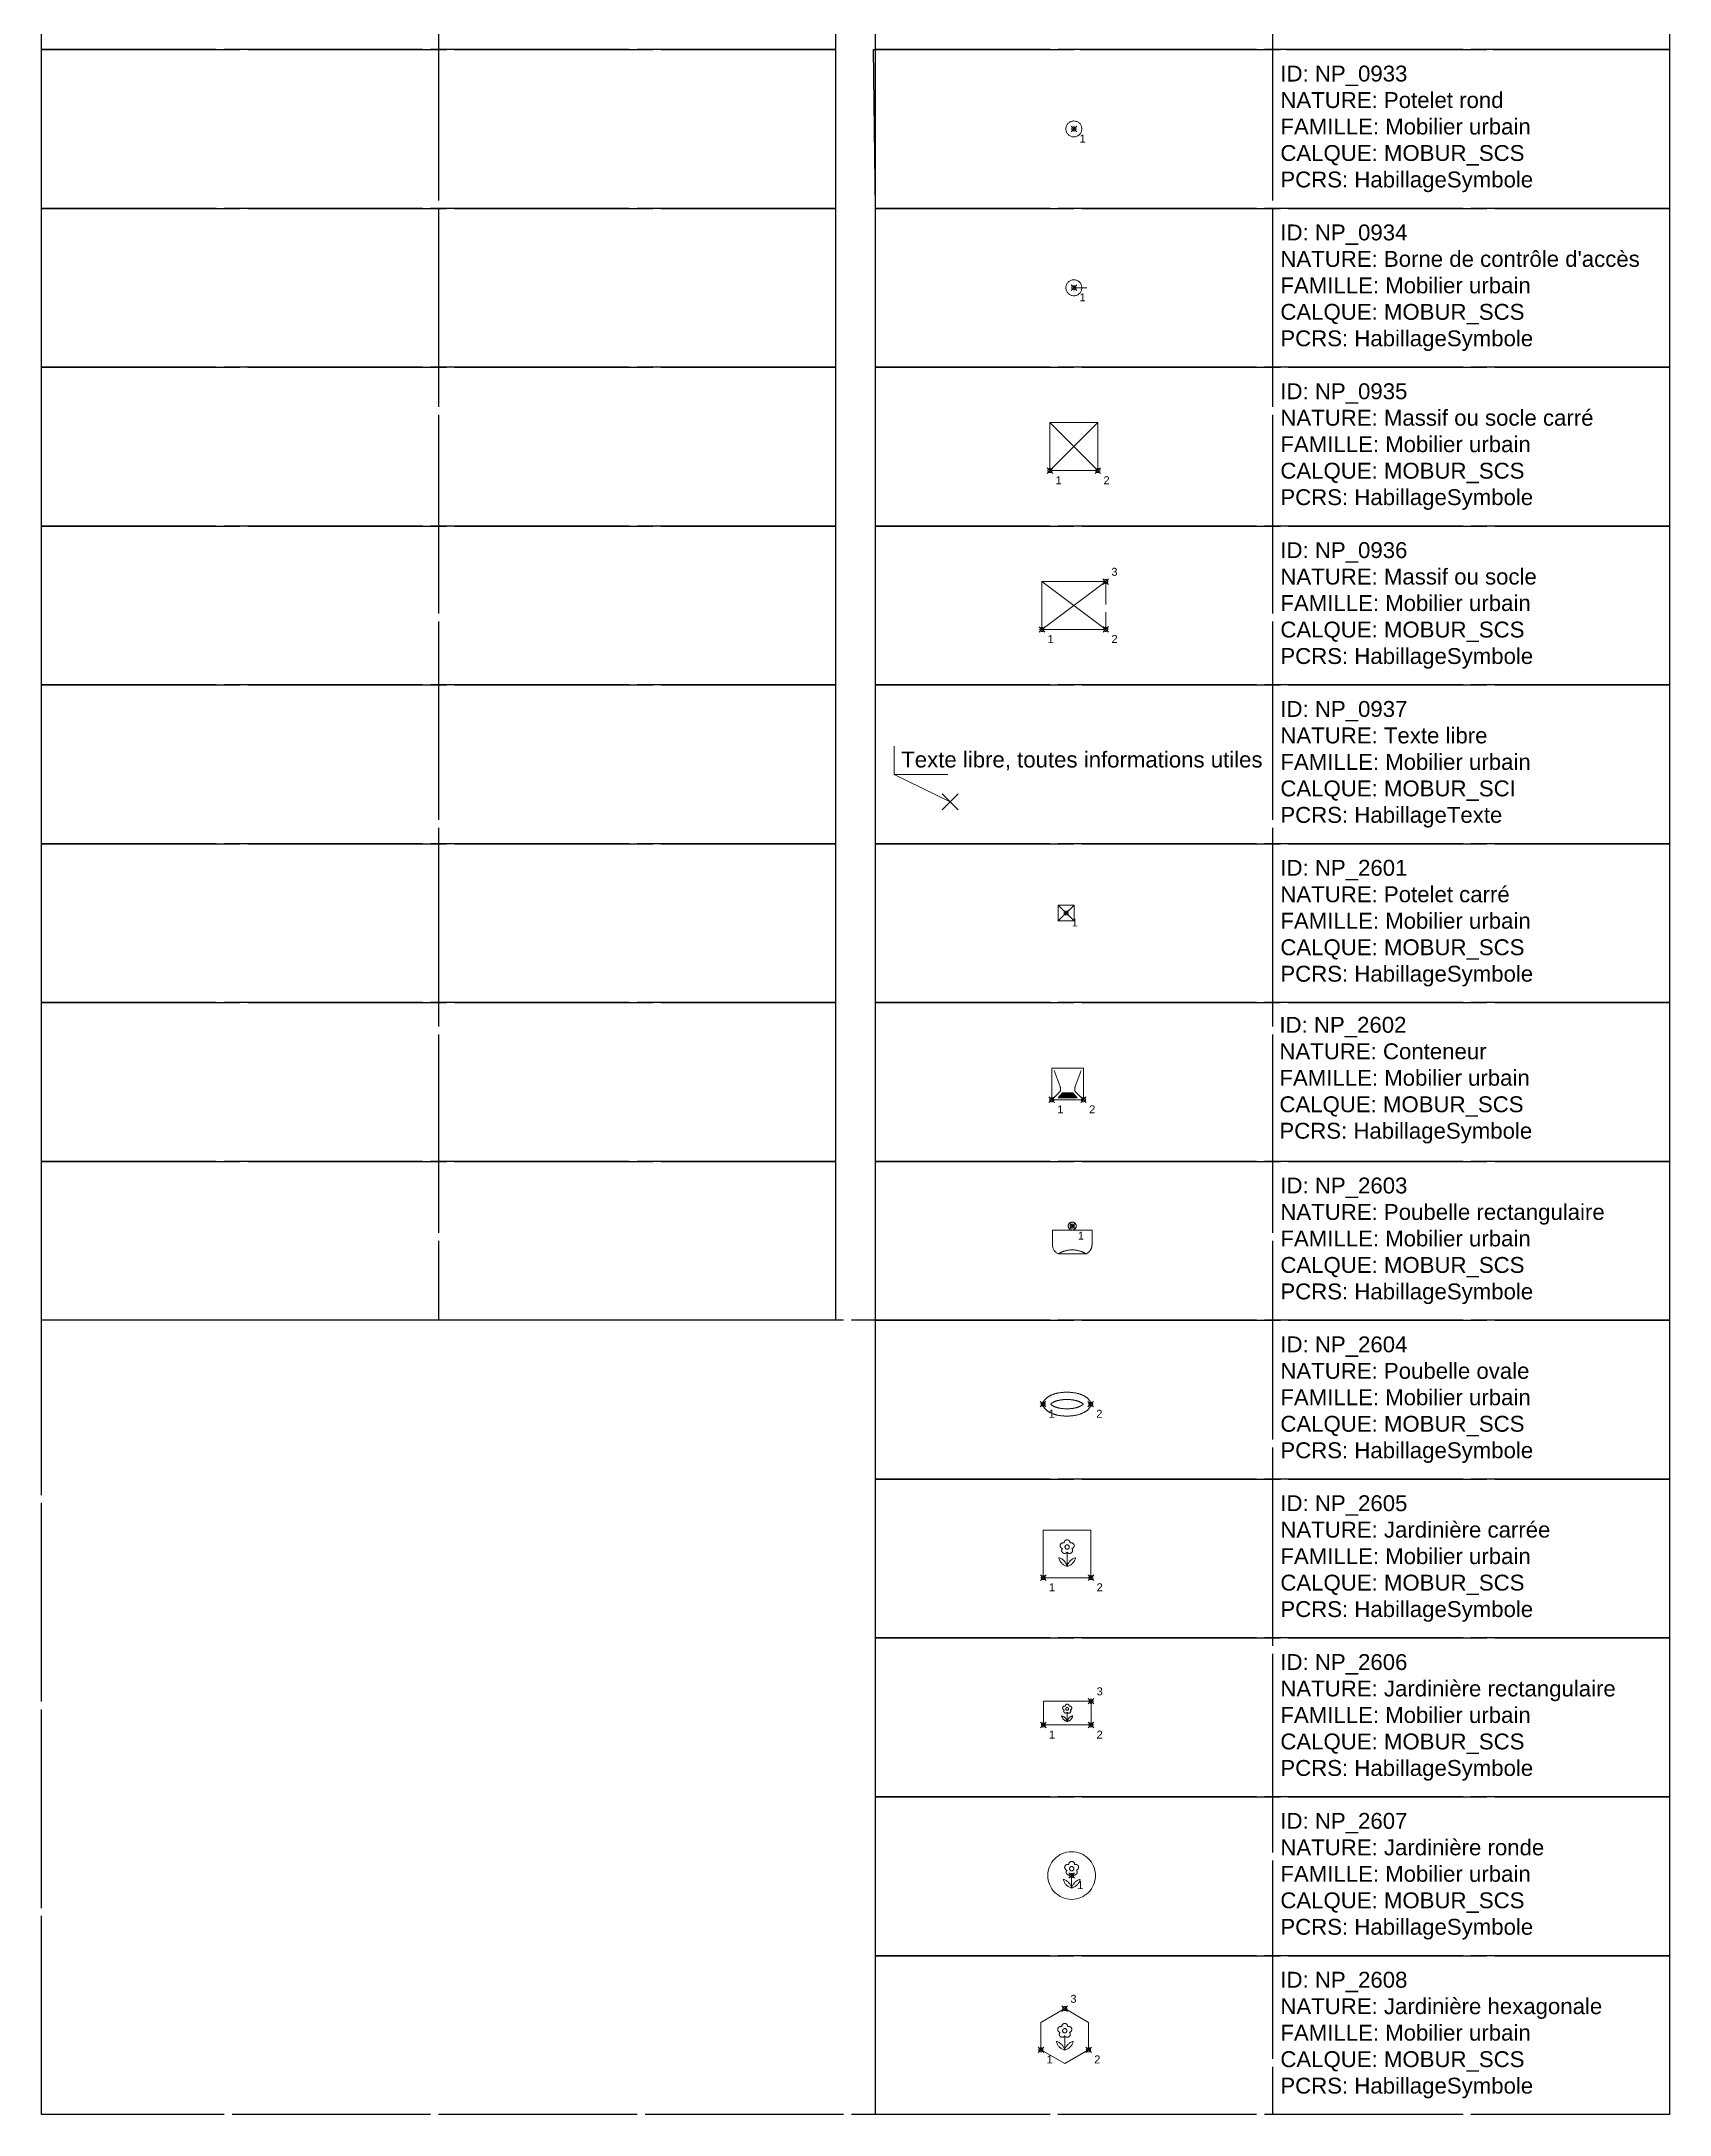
# Model space of a CAD drawing. Header units: metres. Extents: x 3067 to 3319, y 1703 to 1914.
# Drawn here: x 3109.05 to 3129.55, y 1749.87 to 1775.97 of the extents above; entities that cross this region are included whole.
import ezdxf

# ---------------------------------------------------------------- set-up
doc = ezdxf.new("R2010")
doc.units = ezdxf.units.M
doc.header["$PDMODE"] = 3
doc.header["$PDSIZE"] = 0.1
doc.linetypes.add('Socle_Continu', pattern=[2.5, 2.5, 0])
doc.linetypes.add('Topo_Continu', pattern=[2.5, 2.5, 0])
doc.layers.get('0').update_dxf_attribs({"lineweight": 30})
for name, color, linetype, lineweight in [('1', 7, 'Socle_Continu', 30), ('3_sens et nbr de points', 7, 'Socle_Continu', 5), ('MOBUR_SCI', 251, 'Socle_Continu', 13), ('MOBUR_SCS', 251, 'Socle_Continu', 13)]:
    doc.layers.add(name, color=color, linetype=linetype, lineweight=lineweight)
doc.styles.get("Standard").update_dxf_attribs({"font": 'arial.ttf'})

# ---------------------------------------------------------------- blocks, each defined once
blk = doc.blocks.new('*U59')
at = {"layer": 'MOBUR_SCI', "linetype": 'Socle_Continu'}
blk.add_line((-0.705, 0.344), (0, 0), dxfattribs=at)
at = {"layer": 'MOBUR_SCI', "linetype": 'Socle_Continu', "flags": 128}
blk.add_lwpolyline([(-0.032, 0.344), (-0.705, 0.344), (-0.705, 0.701)], dxfattribs=at)
at = {"layer": 'MOBUR_SCI', "linetype": 'Socle_Continu'}
blk.add_point((0, 0), dxfattribs=at)
blk.add_attdef('TXT', (-0.617, 0.432), '', height=0.2, dxfattribs=at)
at = {"layer": 'MOBUR_SCI', "linetype": 'Socle_Continu', "flags": 9}
for tag, p in [('ID', (2.243, 0.041)), ('NATURE', (2.243, -0.28)), ('FAMILLE', (2.243, -0.602)), ('CALQUE', (2.243, -0.923)), ('PCRS', (2.243, -1.244))]:
    blk.add_attdef(tag, p, '', height=0.2, dxfattribs=at)
blk = doc.blocks.new('NP_0933')
at = {"layer": 'MOBUR_SCS', "linetype": 'Socle_Continu'}
blk.add_circle((0, 0), 0.1, dxfattribs=at)
at = {"layer": 'MOBUR_SCS', "linetype": 'Socle_Continu', "flags": 9}
for tag, p in [('ID', (0.75, 0.466)), ('NATURE', (0.75, 0.144)), ('FAMILLE', (0.75, -0.177)), ('CALQUE', (0.75, -0.498)), ('PCRS', (0.75, -0.82))]:
    blk.add_attdef(tag, p, '', height=0.2, dxfattribs=at)
blk = doc.blocks.new('NP_0934')
at = {"layer": 'MOBUR_SCS', "linetype": 'Socle_Continu'}
blk.add_line((0, 0), (0.162, 0), dxfattribs=at)
blk.add_circle((0, 0), 0.1, dxfattribs=at)
at = {"layer": 'MOBUR_SCS', "linetype": 'Socle_Continu', "flags": 9}
for tag, p in [('ID', (0.779, 0.563)), ('NATURE', (0.779, 0.242)), ('FAMILLE', (0.779, -0.08)), ('CALQUE', (0.779, -0.401)), ('PCRS', (0.779, -0.722))]:
    blk.add_attdef(tag, p, '', height=0.2, dxfattribs=at)
blk = doc.blocks.new('NP_0935')
at = {"layer": 'MOBUR_SCS', "linetype": 'Socle_Continu'}
for p, q in [((0, 0), (0.604, 0.604)), ((0, 0.604), (0.604, 0))]:
    blk.add_line(p, q, dxfattribs=at)
at = {"layer": 'MOBUR_SCS', "linetype": 'Socle_Continu', "flags": 128}
blk.add_lwpolyline([(0, 0), (0, 0.604), (0.604, 0.604), (0.604, 0)], close=True, dxfattribs=at)
at = {"layer": 'MOBUR_SCS', "linetype": 'Socle_Continu', "flags": 9}
for tag, p in [('ID', (1.127, 0.841)), ('NATURE', (1.127, 0.519)), ('FAMILLE', (1.127, 0.198)), ('CALQUE', (1.127, -0.123)), ('PCRS', (1.127, -0.445))]:
    blk.add_attdef(tag, p, '', height=0.2, dxfattribs=at)
blk = doc.blocks.new('NP_0936')
at = {"layer": 'MOBUR_SCS', "linetype": 'Socle_Continu'}
for p, q in [((0, 0), (0.804, 0.604)), ((0, 0.604), (0.804, 0))]:
    blk.add_line(p, q, dxfattribs=at)
at = {"layer": 'MOBUR_SCS', "linetype": 'Socle_Continu', "flags": 128}
blk.add_lwpolyline([(0.804, 0), (0, 0), (0, 0.604), (0.804, 0.604)], close=True, dxfattribs=at)
at = {"layer": 'MOBUR_SCS', "linetype": 'Socle_Continu', "flags": 9}
for tag, p in [('ID', (1.232, 0.847)), ('NATURE', (1.232, 0.525)), ('FAMILLE', (1.232, 0.204)), ('CALQUE', (1.232, -0.117)), ('PCRS', (1.232, -0.438))]:
    blk.add_attdef(tag, p, '', height=0.2, dxfattribs=at)
blk = doc.blocks.new('NP_2601')
at = {"layer": 'MOBUR_SCS', "linetype": 'Topo_Continu'}
for p, q in [((-0.1, 0.1), (0.1, -0.1)), ((0.1, 0.1), (-0.1, -0.1))]:
    blk.add_line(p, q, dxfattribs=at)
blk.add_lwpolyline([(-0.1, 0.1), (0.1, 0.1), (0.1, -0.1), (-0.1, -0.1)], close=True, dxfattribs=at)
for tag, p, flags in [('ID', (0.587, 0.389), 9), ('NATURE', (0.587, 0.068), 9), ('FAMILLE', (0.587, -0.253), 9), ('CALQUE', (0.587, -0.574), 9), ('HAUTEUR', (0.587, -0.896), 1)]:
    blk.add_attdef(tag, p, '', height=0.2, dxfattribs=dict(at, flags=flags))
at = {"layer": 'MOBUR_SCS', "linetype": 'Socle_Continu', "flags": 9}
blk.add_attdef('PCRS', (0.587, -1.217), '', height=0.2, dxfattribs=at)
blk = doc.blocks.new('NP_2603')
at = {"layer": 'MOBUR_SCS', "linetype": 'Socle_Continu'}
blk.add_lwpolyline([(-0.25, -0.225, 0.291201), (-0.175, -0.35), (0.175, -0.35, 0.080612), (0.21, -0.325, 0.098491), (0.24, -0.281, 0.098491), (0.25, -0.229, 0.006578), (0.25, -0.225), (0.25, -0.05), (-0.25, -0.05), (-0.25, -0.225)], format="xyb", dxfattribs=at)
at = {"layer": 'MOBUR_SCS', "linetype": 'Socle_Continu', "extrusion": (0, 0, -1)}
blk.add_lwpolyline([(0.175, -0.35, 0.040998), (0.127, -0.325, 0.098491), (0, -0.3, 0.098491), (-0.127, -0.325, 0.040998), (-0.175, -0.35, 0.098491)], format="xyb", dxfattribs=at)
at = {"layer": 'MOBUR_SCS', "linetype": 'Socle_Continu'}
blk.add_circle((0, 0), 0.05, dxfattribs=at)
at = {"layer": 'MOBUR_SCS', "linetype": 'Socle_Continu', "flags": 9}
for tag, p in [('ID', (0.802, 0.184)), ('NATURE', (0.802, -0.137)), ('FAMILLE', (0.802, -0.458)), ('CALQUE', (0.802, -0.78)), ('PCRS', (0.802, -1.101))]:
    blk.add_attdef(tag, p, '', height=0.2, dxfattribs=at)
blk = doc.blocks.new('NP_2604')
at = {"layer": 'MOBUR_SCS', "linetype": 'Topo_Continu'}
for points in [[(0, 0, 0.174705), (0.018, -0.051, 0.104203), (0.088, -0.106, 0.064948), (0.179, -0.138, 0.051099), (0.3, -0.15, 0.051099), (0.421, -0.138, 0.064948), (0.512, -0.106, 0.104203), (0.582, -0.051, 0.174705), (0.6, 0, 0.174705), (0.582, 0.051, 0.104203), (0.512, 0.106, 0.064948), (0.421, 0.138, 0.051099), (0.3, 0.15, 0.051099), (0.179, 0.138, 0.064948), (0.088, 0.106, 0.104203), (0.018, 0.051, 0.174705)], [(0.095, 0, 0.083919), (0.129, -0.024, 0.064948), (0.197, -0.048, 0.051099), (0.3, -0.059, 0.051099), (0.403, -0.048, 0.064948), (0.471, -0.024, 0.083918), (0.505, 0, 0.083918), (0.471, 0.024, 0.064948), (0.403, 0.048, 0.051099), (0.3, 0.059, 0.051099), (0.197, 0.048, 0.064948), (0.129, 0.024, 0.083918)]]:
    blk.add_lwpolyline(points, format="xyb", close=True, dxfattribs=at)
at = {"layer": 'MOBUR_SCS', "linetype": 'Topo_Continu', "flags": 9}
for tag, p in [('ID', (1.135, 0.463)), ('NATURE', (1.135, 0.142)), ('FAMILLE', (1.135, -0.18)), ('CALQUE', (1.135, -0.501))]:
    blk.add_attdef(tag, p, '', height=0.2, dxfattribs=at)
at = {"layer": 'MOBUR_SCS', "linetype": 'Socle_Continu', "flags": 9}
blk.add_attdef('PCRS', (1.135, -0.822), '', height=0.2, dxfattribs=at)
blk = doc.blocks.new('NP_2605')
at = {"layer": 'MOBUR_SCS', "linetype": 'Topo_Continu'}
blk.add_lwpolyline([(0, 0), (0.6, 0), (0.6, 0.6), (0, 0.6)], close=True, dxfattribs=at)
at = {"layer": 'MOBUR_SCS', "linetype": 'Socle_Continu', "flags": 128}
blk.add_lwpolyline([(0.3, 0.323, 1.082498), (0.36, 0.367, 1.082498), (0.337, 0.437, 1.082498), (0.263, 0.437, 1.082498), (0.24, 0.367, 1.082498), (0.3, 0.323), (0.3, 0.142)], format="xyb", dxfattribs=at)
for points in [[(0.194, 0.252, 0.278028), (0.3, 0.142, 0.278028)], [(0.3, 0.142, 0.278028), (0.407, 0.252, 0.278028)]]:
    blk.add_lwpolyline(points, format="xyb", close=True, dxfattribs=at)
at = {"layer": 'MOBUR_SCS', "linetype": 'Socle_Continu'}
blk.add_circle((0.3, 0.386), 0.027, dxfattribs=at)
at = {"layer": 'MOBUR_SCS', "linetype": 'Topo_Continu', "flags": 9}
for tag, p in [('ID', (1.421, 0.477)), ('NATURE', (1.421, 0.155)), ('FAMILLE', (1.421, -0.166)), ('CALQUE', (1.421, -0.487))]:
    blk.add_attdef(tag, p, '', height=0.2, dxfattribs=at)
at = {"layer": 'MOBUR_SCS', "linetype": 'Socle_Continu', "flags": 9}
blk.add_attdef('PCRS', (1.421, -0.808), '', height=0.2, dxfattribs=at)
blk = doc.blocks.new('NP_2606')
at = {"layer": 'MOBUR_SCS', "linetype": 'Topo_Continu'}
blk.add_lwpolyline([(0, 0), (0.6, 0), (0.6, 0.3), (0, 0.3)], close=True, dxfattribs=at)
at = {"layer": 'MOBUR_SCS', "linetype": 'Socle_Continu', "flags": 128}
blk.add_lwpolyline([(0.3, 0.161, 1.082498), (0.339, 0.189, 1.082498), (0.324, 0.235, 1.082498), (0.276, 0.235, 1.082498), (0.261, 0.189, 1.082498), (0.3, 0.161), (0.3, 0.043)], format="xyb", dxfattribs=at)
for points in [[(0.23, 0.115, 0.278028), (0.3, 0.043, 0.278028)], [(0.3, 0.043, 0.278028), (0.37, 0.115, 0.278028)]]:
    blk.add_lwpolyline(points, format="xyb", close=True, dxfattribs=at)
at = {"layer": 'MOBUR_SCS', "linetype": 'Socle_Continu'}
blk.add_circle((0.3, 0.202), 0.0177, dxfattribs=at)
at = {"layer": 'MOBUR_SCS', "linetype": 'Topo_Continu', "flags": 9}
for tag, p in [('ID', (1.452, 0.408)), ('NATURE', (1.452, 0.087)), ('FAMILLE', (1.452, -0.234)), ('CALQUE', (1.452, -0.556))]:
    blk.add_attdef(tag, p, '', height=0.2, dxfattribs=at)
at = {"layer": 'MOBUR_SCS', "linetype": 'Socle_Continu', "flags": 9}
blk.add_attdef('PCRS', (1.452, -0.877), '', height=0.2, dxfattribs=at)
blk = doc.blocks.new('NP_2607')
at = {"layer": 'MOBUR_SCS', "linetype": 'Socle_Continu', "flags": 128}
blk.add_lwpolyline([(0, 0.023, 1.082498), (0.06, 0.067, 1.082498), (0.037, 0.137, 1.082498), (-0.037, 0.137, 1.082498), (-0.06, 0.067, 1.082498), (0, 0.023), (0, -0.158)], format="xyb", dxfattribs=at)
for points in [[(-0.106, -0.048, 0.278028), (0, -0.158, 0.278028)], [(0, -0.158, 0.278028), (0.107, -0.048, 0.278028)]]:
    blk.add_lwpolyline(points, format="xyb", close=True, dxfattribs=at)
at = {"layer": 'MOBUR_SCS', "linetype": 'Topo_Continu'}
blk.add_circle((0, 0), 0.3, dxfattribs=at)
at = {"layer": 'MOBUR_SCS', "linetype": 'Socle_Continu'}
blk.add_circle((0, 0.086), 0.027, dxfattribs=at)
at = {"layer": 'MOBUR_SCS', "linetype": 'Topo_Continu', "flags": 9}
for tag, p in [('ID', (1.099, 0.147)), ('NATURE', (1.099, -0.175)), ('FAMILLE', (1.099, -0.496)), ('CALQUE', (1.099, -0.817))]:
    blk.add_attdef(tag, p, '', height=0.2, dxfattribs=at)
at = {"layer": 'MOBUR_SCS', "linetype": 'Socle_Continu', "flags": 9}
blk.add_attdef('PCRS', (1.099, -1.138), '', height=0.2, dxfattribs=at)
blk = doc.blocks.new('NP_2608')
at = {"layer": 'MOBUR_SCS', "linetype": 'Socle_Continu', "flags": 128}
blk.add_lwpolyline([(0.6, 0.346), (0.3, 0.52), (0, 0.346), (0, 0), (0.3, -0.173), (0.6, 0)], close=True, dxfattribs=at)
blk.add_lwpolyline([(0.3, 0.177, 1.082498), (0.36, 0.221, 1.082498), (0.337, 0.292, 1.082498), (0.263, 0.292, 1.082498), (0.24, 0.221, 1.082498), (0.3, 0.177), (0.3, -0.003)], format="xyb", dxfattribs=at)
for points in [[(0.194, 0.107, 0.278028), (0.3, -0.003, 0.278028)], [(0.3, -0.003, 0.278028), (0.407, 0.107, 0.278028)]]:
    blk.add_lwpolyline(points, format="xyb", close=True, dxfattribs=at)
at = {"layer": 'MOBUR_SCS', "linetype": 'Socle_Continu'}
blk.add_circle((0.3, 0.241), 0.027, dxfattribs=at)
at = {"layer": 'MOBUR_SCS', "linetype": 'Socle_Continu', "flags": 9}
for tag, p in [('ID', (1.425, 0.198)), ('NATURE', (1.425, -0.124)), ('FAMILLE', (1.425, -0.445)), ('CALQUE', (1.425, -0.766)), ('PCRS', (1.425, -1.088))]:
    blk.add_attdef(tag, p, '', height=0.2, dxfattribs=at)
blk = doc.blocks.new('NP_2602')
at = {"layer": 'MOBUR_SCS', "linetype": 'Socle_Continu'}
h = blk.add_hatch(color=256, dxfattribs=at)
h.dxf.hatch_style = 1
h.paths.add_polyline_path([(0.2, 0.023), (0.319, 0.023), (0.265, 0.086), (0.2, 0.086), (0.135, 0.086), (0.081, 0.023)])
blk.add_lwpolyline([(0, 0.4), (0.4, 0.4), (0.4, 0), (0, 0)], close=True, dxfattribs=at)
at = {"layer": 'MOBUR_SCS', "linetype": 'Socle_Continu', "flags": 128}
for points in [[(0.031, 0.37), (0.105, 0.168, -0.17928), (0.105, 0.103), (0.031, 0.027)], [(0.369, 0.37), (0.295, 0.168, 0.17928), (0.295, 0.103), (0.369, 0.027)]]:
    blk.add_lwpolyline(points, format="xyb", dxfattribs=at)
blk.add_lwpolyline([(0.2, 0.023), (0.081, 0.023), (0.135, 0.086), (0.2, 0.086), (0.265, 0.086), (0.319, 0.023)], close=True, dxfattribs=at)
at = {"layer": 'MOBUR_SCS', "linetype": 'Socle_Continu', "flags": 9}
for tag, p in [('ID', (0.895, 0.707)), ('NATURE', (0.895, 0.386)), ('FAMILLE', (0.895, 0.064)), ('CALQUE', (0.895, -0.257)), ('PCRS', (0.895, -0.578))]:
    blk.add_attdef(tag, p, '', height=0.2, dxfattribs=at)

msp = doc.modelspace()

# ---------------------------------------------------------------- linework, layer by layer
at = {"linetype": 'Socle_Continu'}
for p, q in [((3114.049, 1799.866), (3114.049, 1759.866)), ((3124.549, 1799.866), (3124.549, 1749.866))]:
    msp.add_line(p, q, dxfattribs=at)
for points in [[(3109.049, 1777.866), (3119.049, 1777.866), (3119.049, 1775.866), (3109.049, 1775.866)], [(3119.549, 1777.866), (3129.549, 1777.866), (3129.549, 1775.866), (3119.549, 1775.866)], [(3109.049, 1775.866), (3119.049, 1775.866), (3119.049, 1773.866), (3109.049, 1773.866)], [(3119.526, 1775.866), (3129.549, 1775.866), (3129.549, 1773.866), (3119.549, 1773.866)], [(3119.549, 1775.866), (3129.549, 1775.866), (3129.549, 1773.866), (3119.549, 1773.866)], [(3109.049, 1773.866), (3119.049, 1773.866), (3119.049, 1771.866), (3109.049, 1771.866)], [(3119.549, 1773.866), (3129.549, 1773.866), (3129.549, 1771.866), (3119.549, 1771.866)], [(3109.049, 1771.866), (3119.049, 1771.866), (3119.049, 1769.866), (3109.049, 1769.866)], [(3119.549, 1771.866), (3129.549, 1771.866), (3129.549, 1769.866), (3119.549, 1769.866)], [(3109.049, 1769.866), (3119.049, 1769.866), (3119.049, 1767.866), (3109.049, 1767.866)], [(3119.549, 1769.866), (3129.549, 1769.866), (3129.549, 1767.866), (3119.549, 1767.866)], [(3109.049, 1767.866), (3119.049, 1767.866), (3119.049, 1765.866), (3109.049, 1765.866)], [(3119.549, 1767.866), (3129.549, 1767.866), (3129.549, 1765.866), (3119.549, 1765.866)], [(3109.049, 1765.866), (3119.049, 1765.866), (3119.049, 1763.866), (3109.049, 1763.866)], [(3119.549, 1765.866), (3129.549, 1765.866), (3129.549, 1763.866), (3119.549, 1763.866)], [(3109.049, 1763.866), (3119.049, 1763.866), (3119.049, 1761.866), (3109.049, 1761.866)], [(3119.549, 1763.866), (3129.549, 1763.866), (3129.549, 1761.866), (3119.549, 1761.866)], [(3109.049, 1761.866), (3119.049, 1761.866), (3119.049, 1759.866), (3109.049, 1759.866)], [(3119.549, 1761.866), (3129.549, 1761.866), (3129.549, 1759.866), (3119.549, 1759.866)], [(3119.549, 1759.866), (3129.549, 1759.866), (3129.549, 1757.866), (3119.549, 1757.866)], [(3119.549, 1757.866), (3129.549, 1757.866), (3129.549, 1755.866), (3119.549, 1755.866)], [(3119.549, 1755.866), (3129.549, 1755.866), (3129.549, 1753.866), (3119.549, 1753.866)], [(3119.549, 1753.866), (3129.549, 1753.866), (3129.549, 1751.866), (3119.549, 1751.866)], [(3119.549, 1751.866), (3129.549, 1751.866), (3129.549, 1749.866), (3119.549, 1749.866)]]:
    msp.add_lwpolyline(points, close=True, dxfattribs=at)
at = {"layer": '1', "color": 251, "linetype": 'Socle_Continu'}
for points in [[(3109.049, 1802.56), (3129.549, 1802.56), (3129.549, 1749.866), (3109.049, 1749.866)], [(3109.049, 1802.56), (3129.549, 1802.56), (3129.549, 1759.866), (3109.049, 1759.866)]]:
    msp.add_lwpolyline(points, close=True, dxfattribs=at)
at = {"layer": '3_sens et nbr de points', "linetype": 'Socle_Continu'}
for p, q in [((3122.014, 1774.901), (3122.085, 1774.83)), ((3122.014, 1774.901), (3122.085, 1774.83)), ((3122.014, 1774.83), (3122.085, 1774.901)), ((3122.014, 1772.901), (3122.085, 1772.83)), ((3122.014, 1772.901), (3122.085, 1772.83)), ((3122.014, 1772.83), (3122.085, 1772.901)), ((3121.712, 1770.599), (3121.783, 1770.529)), ((3121.712, 1770.599), (3121.783, 1770.529)), ((3121.712, 1770.529), (3121.783, 1770.599)), ((3122.316, 1770.599), (3122.386, 1770.529)), ((3122.316, 1770.529), (3122.386, 1770.599)), ((3122.415, 1769.203), (3122.486, 1769.132)), ((3122.415, 1769.203), (3122.486, 1769.132)), ((3122.415, 1769.132), (3122.486, 1769.203)), ((3121.612, 1768.599), (3121.683, 1768.529)), ((3121.612, 1768.599), (3121.683, 1768.529)), ((3121.612, 1768.529), (3121.683, 1768.599)), ((3122.416, 1768.6), (3122.486, 1768.529)), ((3122.416, 1768.529), (3122.486, 1768.6)), ((3121.915, 1765.03), (3121.986, 1764.959)), ((3121.915, 1765.03), (3121.986, 1764.959)), ((3121.915, 1764.959), (3121.986, 1765.03)), ((3121.735, 1762.678), (3121.805, 1762.607)), ((3121.735, 1762.678), (3121.805, 1762.607)), ((3121.735, 1762.607), (3121.805, 1762.678)), ((3122.135, 1762.678), (3122.205, 1762.607)), ((3122.135, 1762.607), (3122.205, 1762.678)), ((3121.993, 1761.087), (3122.064, 1761.017)), ((3121.993, 1761.087), (3122.064, 1761.017)), ((3121.993, 1761.017), (3122.064, 1761.087)), ((3121.625, 1758.845), (3121.696, 1758.775)), ((3121.625, 1758.845), (3121.696, 1758.775)), ((3121.625, 1758.775), (3121.696, 1758.845)), ((3122.225, 1758.845), (3122.296, 1758.775)), ((3122.225, 1758.775), (3122.296, 1758.845)), ((3121.629, 1756.66), (3121.699, 1756.59)), ((3121.629, 1756.66), (3121.699, 1756.59)), ((3121.629, 1756.59), (3121.699, 1756.66)), ((3122.229, 1756.66), (3122.299, 1756.59)), ((3122.229, 1756.59), (3122.299, 1756.66)), ((3122.229, 1755.106), (3122.3, 1755.036)), ((3122.229, 1755.106), (3122.3, 1755.036)), ((3122.229, 1755.036), (3122.3, 1755.106)), ((3121.629, 1754.806), (3121.7, 1754.736)), ((3121.629, 1754.806), (3121.7, 1754.736)), ((3121.629, 1754.736), (3121.7, 1754.806)), ((3122.229, 1754.806), (3122.3, 1754.736)), ((3122.229, 1754.736), (3122.3, 1754.806)), ((3121.986, 1752.911), (3122.057, 1752.84)), ((3121.986, 1752.911), (3122.057, 1752.84)), ((3121.986, 1752.84), (3122.057, 1752.911)), ((3121.899, 1751.235), (3121.97, 1751.165)), ((3121.899, 1751.235), (3121.97, 1751.165)), ((3121.899, 1751.165), (3121.97, 1751.235)), ((3121.599, 1750.716), (3121.67, 1750.645)), ((3121.599, 1750.716), (3121.67, 1750.645)), ((3121.599, 1750.645), (3121.67, 1750.716)), ((3122.199, 1750.716), (3122.27, 1750.645)), ((3122.199, 1750.645), (3122.27, 1750.716))]:
    msp.add_line(p, q, dxfattribs=at)
for centre in [(3122.049, 1774.866), (3122.049, 1772.866), (3121.747, 1770.564), (3122.351, 1770.564), (3122.45, 1769.168), (3121.647, 1768.564), (3122.451, 1768.565), (3121.951, 1764.994), (3121.77, 1762.642), (3122.17, 1762.642), (3122.028, 1761.052), (3121.661, 1758.81), (3122.261, 1758.81), (3121.664, 1756.625), (3122.264, 1756.625), (3122.265, 1755.071), (3121.665, 1754.771), (3122.265, 1754.771), (3122.021, 1752.875), (3121.934, 1751.2), (3121.634, 1750.68), (3122.234, 1750.68)]:
    msp.add_circle(centre, 0.025, dxfattribs=at)

# ---------------------------------------------------------------- block references
at = {"layer": 'MOBUR_SCI', "linetype": 'Socle_Continu'}
msp.add_blockref('*U59', (3120.492, 1766.394), dxfattribs=at).add_auto_attribs({'TXT': 'Texte libre, toutes informations utiles'})
at = {"layer": 'MOBUR_SCS', "linetype": 'Socle_Continu'}
for name, p in [('NP_0933', (3122.049, 1774.866)), ('NP_0934', (3122.049, 1772.866)), ('NP_0935', (3121.747, 1770.564)), ('NP_0936', (3121.647, 1768.564)), ('NP_2601', (3121.951, 1764.994)), ('NP_2602', (3121.77, 1762.642)), ('NP_2603', (3122.028, 1761.052)), ('NP_2604', (3121.661, 1758.81)), ('NP_2605', (3121.664, 1756.625)), ('NP_2606', (3121.665, 1754.771)), ('NP_2607', (3122.021, 1752.875)), ('NP_2608', (3121.634, 1750.68))]:
    msp.add_blockref(name, p, dxfattribs=at)

# ---------------------------------------------------------------- texts
at = {"linetype": 'Socle_Continu', "char_height": 0.2, "width": 4.9, "attachment_point": 4}
for s, insert in [('ID: NP_0933\\PNATURE: Potelet rond\\PFAMILLE: Mobilier urbain\\PCALQUE: MOBUR_SCS\\PPCRS: HabillageSymbole', (3124.649, 1774.866)), ("ID: NP_0934\\PNATURE: Borne de contrôle d'accès\\PFAMILLE: Mobilier urbain\\PCALQUE: MOBUR_SCS\\PPCRS: HabillageSymbole", (3124.649, 1772.866)), ('ID: NP_0935\\PNATURE: Massif ou socle carré\\PFAMILLE: Mobilier urbain\\PCALQUE: MOBUR_SCS\\PPCRS: HabillageSymbole', (3124.649, 1770.866)), ('ID: NP_0936\\PNATURE: Massif ou socle\\PFAMILLE: Mobilier urbain\\PCALQUE: MOBUR_SCS\\PPCRS: HabillageSymbole', (3124.649, 1768.866)), ('ID: NP_0937\\PNATURE: Texte libre\\PFAMILLE: Mobilier urbain\\PCALQUE: MOBUR_SCI\\PPCRS: HabillageTexte', (3124.649, 1766.866)), ('ID: NP_2601\\PNATURE: Potelet carré\\PFAMILLE: Mobilier urbain\\PCALQUE: MOBUR_SCS\\PPCRS: HabillageSymbole', (3124.649, 1764.866)), ('{\\C256;\\c0;ID: NP_2602\\PNATURE: Conteneur\\PFAMILLE: Mobilier urbain\\PCALQUE: MOBUR_SCS\\PPCRS: HabillageSymbole}', (3124.637, 1762.889)), ('ID: NP_2603\\PNATURE: Poubelle rectangulaire\\PFAMILLE: Mobilier urbain\\PCALQUE: MOBUR_SCS\\PPCRS: HabillageSymbole', (3124.649, 1760.866)), ('ID: NP_2604\\PNATURE: Poubelle ovale\\PFAMILLE: Mobilier urbain\\PCALQUE: MOBUR_SCS\\PPCRS: HabillageSymbole', (3124.649, 1758.866)), ('ID: NP_2605\\PNATURE: Jardinière carrée\\PFAMILLE: Mobilier urbain\\PCALQUE: MOBUR_SCS\\PPCRS: HabillageSymbole', (3124.649, 1756.866)), ('ID: NP_2606\\PNATURE: Jardinière rectangulaire\\PFAMILLE: Mobilier urbain\\PCALQUE: MOBUR_SCS\\PPCRS: HabillageSymbole', (3124.649, 1754.866)), ('ID: NP_2607\\PNATURE: Jardinière ronde\\PFAMILLE: Mobilier urbain\\PCALQUE: MOBUR_SCS\\PPCRS: HabillageSymbole', (3124.649, 1752.866)), ('ID: NP_2608\\PNATURE: Jardinière hexagonale\\PFAMILLE: Mobilier urbain\\PCALQUE: MOBUR_SCS\\PPCRS: HabillageSymbole', (3124.649, 1750.866))]:
    msp.add_mtext(s, dxfattribs=dict(at, insert=insert))
at = {"layer": '3_sens et nbr de points', "linetype": 'Socle_Continu', "char_height": 0.1, "attachment_point": 1}
for s, insert in [('1', (3122.12, 1774.795)), ('1', (3122.12, 1772.795)), ('1', (3121.818, 1770.493)), ('2', (3122.422, 1770.493)), ('3', (3122.521, 1769.34)), ('1', (3121.718, 1768.493)), ('2', (3122.522, 1768.494)), ('1', (3122.021, 1764.924)), ('1', (3121.841, 1762.572)), ('2', (3122.241, 1762.572)), ('1', (3122.099, 1760.981)), ('1', (3121.731, 1758.739)), ('2', (3122.331, 1758.739)), ('1', (3121.735, 1756.554)), ('2', (3122.335, 1756.554)), ('3', (3122.335, 1755.244)), ('1', (3121.735, 1754.7)), ('2', (3122.335, 1754.7)), ('1', (3122.092, 1752.805)), ('3', (3122.005, 1751.373)), ('1', (3121.705, 1750.61)), ('2', (3122.305, 1750.61))]:
    msp.add_mtext_dynamic_manual_height_columns(s, width=0.17351, gutter_width=1, heights=[0], dxfattribs=dict(at, insert=insert))

doc.saveas('drawing.dxf')
